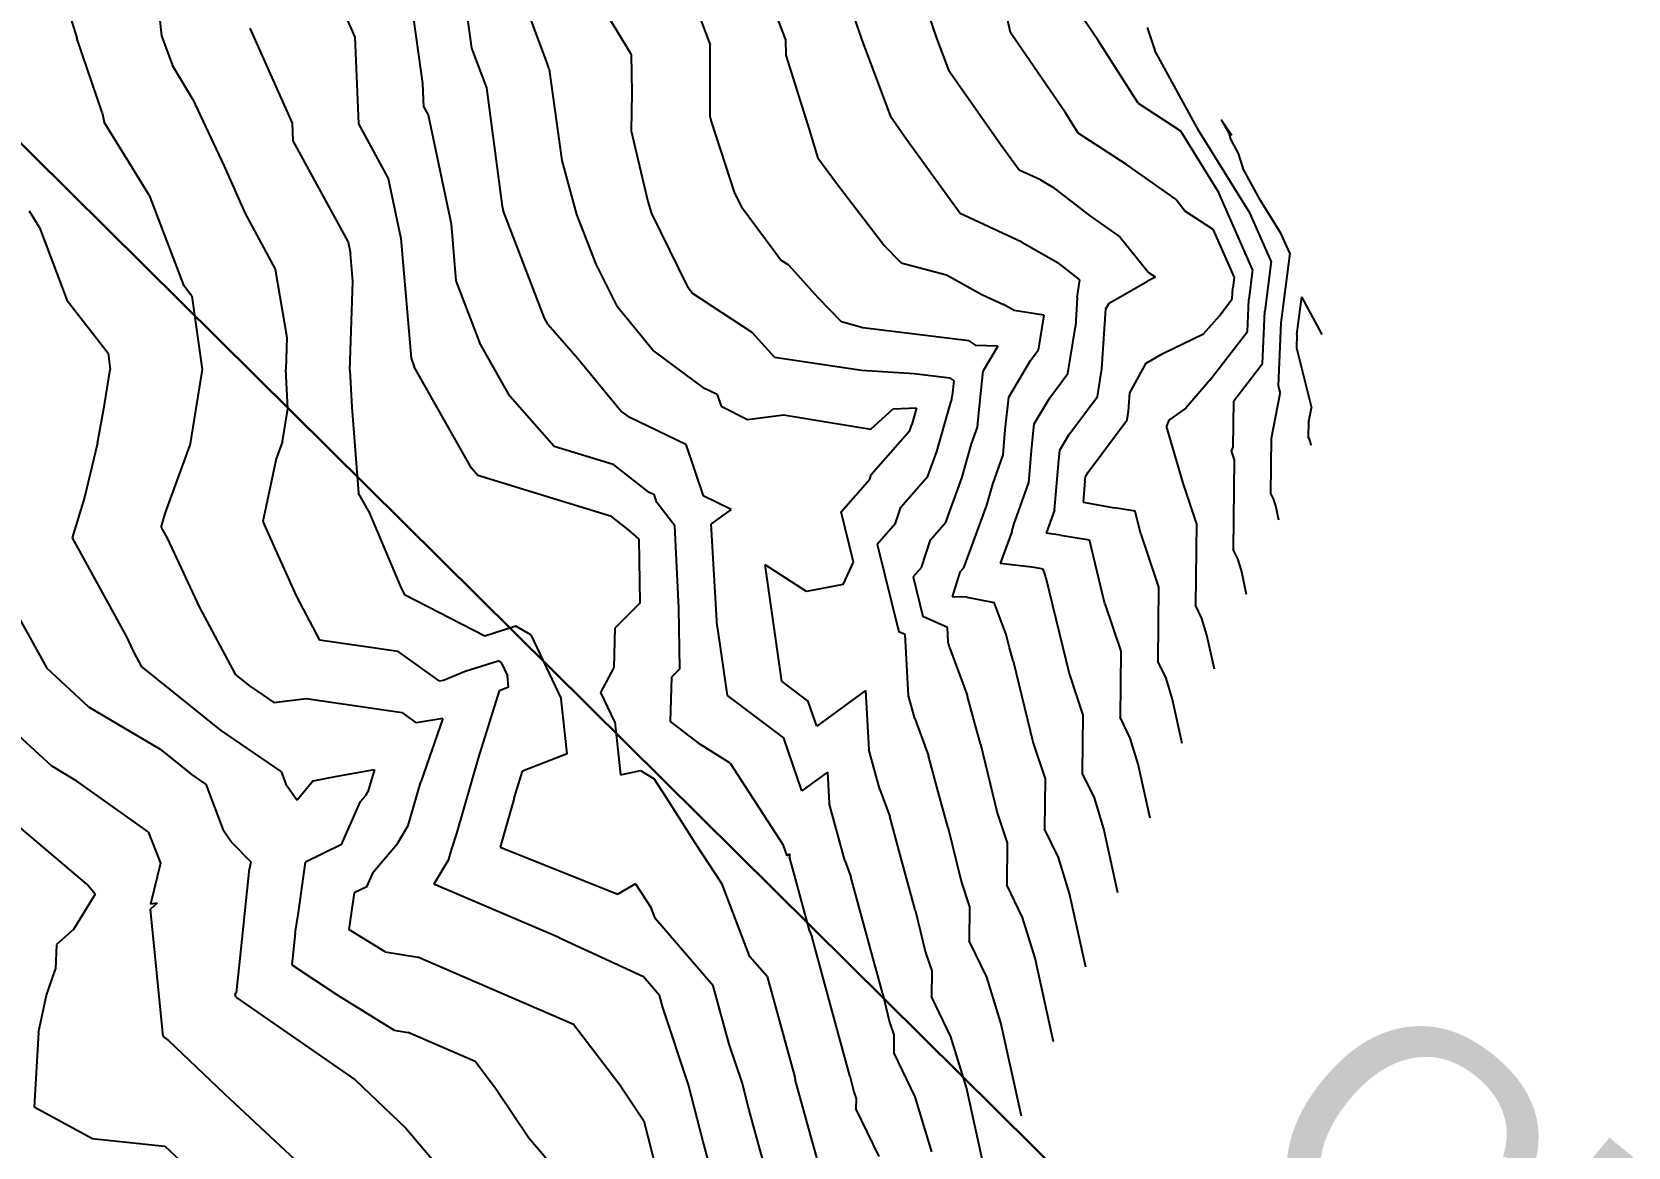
# Model space of a CAD drawing. Header units: metres. Extents: x -1120501 to 1198934, y -4928884 to 66998.
# Drawn here: x -997.4 to -816.8, y 1310.9 to 1437 of the extents above; entities that cross this region are included whole.
import ezdxf

# ---------------------------------------------------------------- set-up
doc = ezdxf.new("R2010")
doc.units = ezdxf.units.M
doc.layers.add('Cross Sections', color=10, linetype='Continuous')
doc.layers.add('SURF2CONTOURS', color=7, linetype='Continuous', lineweight=0)
doc.styles.add('DEFAULT', font='arial.ttf', dxfattribs={"height": 28.222222})

msp = doc.modelspace()

# ---------------------------------------------------------------- linework, layer by layer
at = {"color": 7, "lineweight": 0}
msp.add_circle((-684.64, 190.5), 66807.04, dxfattribs=at)
at = {"layer": 'Cross Sections', "linetype": 'Continuous', "lineweight": 30}
msp.add_line((-822.5, 1250.02), (-1142.29, 1566.62), dxfattribs=at)
at = {"layer": 'SURF2CONTOURS', "color": 2, "linetype": 'Continuous', "lineweight": -3}
for p, q in [((-984.09, 1448.83, 290.5), (-982.71, 1436.56, 290.5)), ((-916.98, 1448.96, 294.5), (-912.11, 1436.13, 294.5)), ((-898.42, 1446.25, 295.5), (-895.03, 1436.32, 295.5)), ((-948.45, 1440.95, 292.5), (-947.63, 1435.17, 292.5)), ((-962.1, 1439.26, 291.5), (-960.83, 1436.4, 291.5)), ((-929.59, 1434.48, 293.5), (-933.27, 1440.56, 293.5)), ((-876.74, 1436.04, 296.5), (-879.01, 1439.35, 296.5)), ((-982.71, 1436.56, 290.5), (-981.48, 1433.21, 290.5)), ((-960.83, 1436.4, 291.5), (-960.44, 1426.62, 291.5)), ((-912.11, 1436.13, 294.5), (-912.1, 1434.39, 294.5)), ((-895.03, 1436.32, 295.5), (-893.64, 1432.62, 295.5)), ((-872.24, 1428.96, 296.5), (-876.74, 1436.04, 296.5)), ((-947.63, 1435.17, 292.5), (-945.93, 1430.7, 292.5)), ((-929.59, 1434.48, 293.5), (-929.49, 1430.11, 293.5)), ((-912.1, 1434.39, 294.5), (-909.45, 1425.98, 294.5)), ((-979.19, 1429.44, 290.5), (-981.48, 1433.21, 290.5)), ((-887.8, 1424.28, 295.5), (-893.64, 1432.62, 295.5)), ((-945.93, 1430.7, 292.5), (-944.3, 1418.14, 292.5)), ((-979.19, 1429.44, 290.5), (-975.62, 1421.83, 290.5)), ((-929.49, 1430.11, 293.5), (-929.59, 1425.81, 293.5)), ((-872.24, 1428.96, 296.5), (-867.44, 1425.81, 296.5)), ((-960.44, 1426.62, 291.5), (-957.07, 1420.44, 291.5)), ((-861.61, 1425.31, 297.5), (-862.82, 1427.08, 297.5)), ((-862.82, 1427.08, 297.5), (-861.98, 1425.55, 297.5)), ((-929.59, 1425.81, 293.5), (-927.71, 1417.84, 293.5)), ((-909.45, 1425.98, 294.5), (-908.46, 1422.74, 294.5)), ((-867.44, 1425.81, 296.5), (-863.09, 1418.82, 296.5)), ((-861.98, 1425.55, 297.5), (-861.76, 1424.9, 297.5)), ((-861.76, 1424.9, 297.5), (-860.91, 1423.26, 297.5)), ((-885.7, 1421.4, 295.5), (-887.8, 1424.28, 295.5)), ((-860.91, 1423.26, 297.5), (-860.73, 1422.65, 297.5)), ((-975.62, 1421.83, 290.5), (-973.26, 1416.47, 290.5)), ((-906.34, 1419.89, 294.5), (-908.46, 1422.74, 294.5)), ((-883.29, 1420.27, 295.5), (-885.7, 1421.4, 295.5)), ((-860.73, 1422.65, 297.5), (-860.37, 1421.6, 297.5)), ((-858.37, 1417.94, 297.5), (-860.37, 1421.6, 297.5)), ((-957.07, 1420.44, 291.5), (-955.65, 1413.65, 291.5)), ((-901.03, 1412.95, 294.5), (-906.34, 1419.89, 294.5)), ((-883.29, 1420.27, 295.5), (-881.87, 1419.46, 295.5)), ((-881.87, 1419.46, 295.5), (-877.72, 1416.26, 295.5)), ((-944.3, 1418.14, 292.5), (-944.19, 1417.31, 292.5)), ((-927.71, 1417.84, 293.5), (-927.27, 1416.49, 293.5)), ((-859.27, 1410.16, 296.5), (-863.09, 1418.82, 296.5)), ((-856.04, 1414.19, 297.5), (-858.37, 1417.94, 297.5)), ((-996.51, 1414.91, 289.5), (-997.64, 1416.75, 289.5)), ((-973.26, 1416.47, 290.5), (-969.86, 1410.18, 290.5)), ((-944.19, 1417.31, 292.5), (-944.05, 1416.82, 292.5)), ((-942.16, 1411.93, 292.5), (-944.05, 1416.82, 292.5)), ((-927.27, 1416.49, 293.5), (-923.21, 1408.19, 293.5)), ((-877.72, 1416.26, 295.5), (-874.28, 1413.84, 295.5)), ((-996.51, 1414.91, 289.5), (-993.96, 1408.12, 289.5)), ((-855.08, 1412.01, 297.5), (-856.04, 1414.19, 297.5)), ((-955.65, 1413.65, 291.5), (-954.48, 1400.11, 291.5)), ((-899.04, 1410.91, 294.5), (-901.03, 1412.95, 294.5)), ((-874.28, 1413.84, 295.5), (-871.01, 1409.77, 295.5)), ((-939.38, 1404.64, 292.5), (-942.16, 1411.93, 292.5)), ((-899.04, 1410.91, 294.5), (-893.92, 1409.53, 294.5)), ((-855.08, 1412.01, 297.5), (-856.07, 1404.12, 297.5)), ((-969.86, 1410.18, 290.5), (-968.54, 1402.46, 290.5)), ((-893.92, 1409.53, 294.5), (-889.91, 1407.34, 294.5)), ((-875.51, 1406.36, 295.5), (-871.16, 1408.85, 295.5)), ((-870.27, 1409.28, 295.5), (-871.16, 1408.85, 295.5)), ((-870.27, 1409.28, 295.5), (-871.01, 1409.77, 295.5)), ((-859.27, 1410.16, 296.5), (-859.7, 1406.75, 296.5)), ((-993.96, 1408.12, 289.5), (-993.38, 1406.59, 289.5)), ((-922.69, 1407.49, 293.5), (-923.21, 1408.19, 293.5)), ((-915.88, 1403.03, 293.5), (-922.69, 1407.49, 293.5)), ((-889.91, 1407.34, 294.5), (-887.46, 1406.19, 294.5)), ((-859.86, 1403.15, 296.5), (-859.7, 1406.75, 296.5)), ((-988.76, 1400.67, 289.5), (-993.38, 1406.59, 289.5)), ((-886.25, 1405.51, 294.5), (-887.46, 1406.19, 294.5)), ((-882.91, 1404.97, 294.5), (-886.25, 1405.51, 294.5)), ((-882.91, 1404.97, 294.5), (-883.54, 1401.02, 294.5)), ((-876.32, 1398.92, 295.5), (-875.87, 1405.71, 295.5)), ((-875.87, 1405.71, 295.5), (-875.51, 1406.36, 295.5)), ((-939, 1403.97, 292.5), (-939.38, 1404.64, 292.5)), ((-939, 1403.97, 292.5), (-935.79, 1400.33, 292.5)), ((-913.36, 1400.24, 293.5), (-915.88, 1403.03, 293.5)), ((-864.11, 1397.64, 296.5), (-859.86, 1403.15, 296.5)), ((-856.07, 1404.12, 297.5), (-856.38, 1397.01, 297.5)), ((-968.54, 1402.46, 290.5), (-968.66, 1398.85, 290.5)), ((-988.76, 1400.67, 289.5), (-988.51, 1398.83, 289.5)), ((-954.48, 1400.11, 291.5), (-954.11, 1399.15, 291.5)), ((-935.79, 1400.33, 292.5), (-930.7, 1394.15, 292.5)), ((-913.36, 1400.24, 293.5), (-903.53, 1398.76, 293.5)), ((-886.87, 1395.7, 294.5), (-884.4, 1399.87, 294.5)), ((-884.4, 1399.87, 294.5), (-883.54, 1401.02, 294.5)), ((-989.16, 1394.86, 289.5), (-988.51, 1398.83, 289.5)), ((-968.43, 1394.41, 290.5), (-968.66, 1398.85, 290.5)), ((-947.64, 1387.69, 291.5), (-954.11, 1399.15, 291.5)), ((-903.53, 1398.76, 293.5), (-897.57, 1398.39, 293.5)), ((-897.57, 1398.39, 293.5), (-893.53, 1397.89, 293.5)), ((-893.08, 1397.59, 293.5), (-893.53, 1397.89, 293.5)), ((-876.82, 1395.79, 295.5), (-876.32, 1398.92, 295.5)), ((-864.11, 1397.64, 296.5), (-866.84, 1394.49, 296.5)), ((-893.29, 1395.47, 293.5), (-893.26, 1395.87, 293.5)), ((-893.08, 1397.59, 293.5), (-893.26, 1395.87, 293.5)), ((-857.14, 1391.1, 297.5), (-856.16, 1396.12, 297.5)), ((-856.38, 1397.01, 297.5), (-856.16, 1396.12, 297.5)), ((-989.97, 1390.5, 289.5), (-989.16, 1394.86, 289.5)), ((-969.02, 1390.72, 290.5), (-968.43, 1394.41, 290.5)), ((-929.72, 1393.42, 292.5), (-930.7, 1394.15, 292.5)), ((-895, 1389.59, 293.5), (-893.46, 1395, 293.5)), ((-893.46, 1395, 293.5), (-893.29, 1395.47, 293.5)), ((-887.25, 1392.02, 294.5), (-886.87, 1395.7, 294.5)), ((-880.05, 1391.45, 295.5), (-876.82, 1395.79, 295.5)), ((-866.84, 1394.49, 296.5), (-868.75, 1393.12, 296.5)), ((-923.4, 1390.36, 292.5), (-929.72, 1393.42, 292.5)), ((-868.75, 1393.12, 296.5), (-869.02, 1392.43, 296.5)), ((-867.15, 1385.99, 296.5), (-869.02, 1392.43, 296.5)), ((-989.97, 1390.5, 289.5), (-991.43, 1384.36, 289.5)), ((-969.02, 1390.72, 290.5), (-969.73, 1388.74, 290.5)), ((-887.5, 1389.21, 294.5), (-887.25, 1392.02, 294.5)), ((-881.08, 1389.71, 295.5), (-880.05, 1391.45, 295.5)), ((-857.2, 1384.83, 297.5), (-857.14, 1391.1, 297.5)), ((-969.73, 1388.74, 290.5), (-971.24, 1381.66, 290.5)), ((-923.4, 1390.36, 292.5), (-921.43, 1384.58, 292.5)), ((-896.03, 1386.78, 293.5), (-895, 1389.59, 293.5)), ((-888.67, 1385.89, 294.5), (-887.5, 1389.21, 294.5)), ((-881.24, 1388.18, 295.5), (-881.08, 1389.71, 295.5)), ((-946.91, 1386.87, 291.5), (-947.64, 1387.69, 291.5)), ((-931.81, 1382.24, 291.5), (-946.91, 1386.87, 291.5)), ((-899.07, 1383.29, 293.5), (-896.03, 1386.78, 293.5)), ((-881.7, 1382.95, 295.5), (-881.24, 1388.18, 295.5)), ((-889.34, 1383.52, 294.5), (-888.67, 1385.89, 294.5)), ((-865.64, 1381.46, 296.5), (-867.15, 1385.99, 296.5)), ((-991.43, 1384.36, 289.5), (-992.82, 1379.81, 289.5)), ((-918.25, 1383.01, 292.5), (-921.43, 1384.58, 292.5)), ((-899.66, 1381.46, 293.5), (-899.07, 1383.29, 293.5)), ((-891.94, 1376.42, 294.5), (-889.34, 1383.52, 294.5)), ((-856.9, 1384.21, 297.5), (-857.2, 1384.83, 297.5)), ((-856.66, 1383.43, 297.5), (-856.9, 1384.21, 297.5)), ((-856.31, 1381.83, 297.5), (-856.66, 1383.43, 297.5)), ((-971.24, 1381.66, 290.5), (-969.38, 1377.45, 290.5)), ((-929.87, 1380.73, 291.5), (-931.81, 1382.24, 291.5)), ((-918.25, 1383.01, 292.5), (-920.51, 1381.38, 292.5)), ((-919.84, 1369.79, 292.5), (-920.51, 1381.38, 292.5)), ((-901.75, 1379.08, 293.5), (-899.66, 1381.46, 293.5)), ((-881.7, 1382.95, 295.5), (-882.62, 1380.33, 295.5)), ((-865.64, 1381.46, 296.5), (-865.74, 1372.19, 296.5)), ((-992.82, 1379.81, 289.5), (-986.66, 1368.62, 289.5)), ((-928.71, 1379.69, 291.5), (-929.87, 1380.73, 291.5)), ((-928.71, 1379.69, 291.5), (-928.61, 1372.41, 291.5)), ((-881.02, 1380.13, 295.5), (-882.62, 1380.33, 295.5)), ((-881.02, 1380.13, 295.5), (-877.73, 1379.59, 295.5)), ((-875.98, 1372.36, 295.5), (-877.73, 1379.59, 295.5)), ((-901.75, 1379.08, 293.5), (-899.31, 1369.19, 293.5)), ((-969.38, 1377.45, 290.5), (-967.45, 1373.2, 290.5)), ((-892.39, 1375.92, 294.5), (-891.94, 1376.42, 294.5)), ((-892.39, 1375.92, 294.5), (-893.28, 1373.16, 294.5)), ((-967.45, 1373.2, 290.5), (-964.85, 1368.26, 290.5)), ((-928.61, 1372.41, 291.5), (-931.39, 1369.65, 291.5)), ((-891.6, 1373.1, 294.5), (-893.28, 1373.16, 294.5)), ((-891.6, 1373.1, 294.5), (-888.51, 1372.52, 294.5)), ((-887.16, 1368.88, 294.5), (-888.51, 1372.52, 294.5)), ((-875.98, 1372.36, 295.5), (-874.2, 1367.01, 295.5)), ((-865.01, 1370.69, 296.5), (-865.74, 1372.19, 296.5)), ((-864.44, 1368.82, 296.5), (-865.01, 1370.69, 296.5)), ((-931.51, 1365.14, 291.5), (-931.39, 1369.65, 291.5)), ((-919.84, 1369.79, 292.5), (-918.73, 1361.99, 292.5)), ((-898.6, 1368.87, 293.5), (-899.31, 1369.19, 293.5)), ((-898.2, 1361.96, 293.5), (-898.6, 1368.87, 293.5)), ((-886.76, 1367.38, 294.5), (-887.16, 1368.88, 294.5)), ((-863.59, 1364.98, 296.5), (-864.44, 1368.82, 296.5)), ((-986.66, 1368.62, 289.5), (-985.88, 1366.93, 289.5)), ((-985.88, 1366.93, 289.5), (-985, 1365.3, 289.5)), ((-955.92, 1366.95, 290.5), (-964.85, 1368.26, 290.5)), ((-951.31, 1363.65, 290.5), (-955.92, 1366.95, 290.5)), ((-886.35, 1365.91, 294.5), (-886.76, 1367.38, 294.5)), ((-874.2, 1367.01, 295.5), (-874.27, 1359.55, 295.5)), ((-975.97, 1358.03, 289.5), (-985, 1365.3, 289.5)), ((-948.36, 1364.73, 290.5), (-944.64, 1365.92, 290.5)), ((-944.29, 1365.71, 290.5), (-944.64, 1365.92, 290.5)), ((-944.29, 1365.71, 290.5), (-943.58, 1364.21, 290.5)), ((-933.01, 1362.34, 291.5), (-931.51, 1365.14, 291.5)), ((-886.35, 1365.91, 294.5), (-884.1, 1356.59, 294.5)), ((-951.31, 1363.65, 290.5), (-950.81, 1363.73, 290.5)), ((-950.81, 1363.73, 290.5), (-948.36, 1364.73, 290.5)), ((-943.44, 1362.92, 290.5), (-943.58, 1364.21, 290.5)), ((-946.84, 1354.9, 290.5), (-944.49, 1362.52, 290.5)), ((-943.44, 1362.92, 290.5), (-944.49, 1362.52, 290.5)), ((-931.44, 1359.01, 291.5), (-933.01, 1362.34, 291.5)), ((-918.73, 1361.99, 292.5), (-912.32, 1357.15, 292.5)), ((-897.5, 1359.39, 293.5), (-898.2, 1361.96, 293.5)), ((-969.19, 1353.4, 289.5), (-975.97, 1358.03, 289.5)), ((-931.44, 1359.01, 291.5), (-930.77, 1353.02, 291.5)), ((-897.5, 1359.39, 293.5), (-895.94, 1355.17, 293.5)), ((-873.13, 1357.18, 295.5), (-874.27, 1359.55, 295.5)), ((-998.98, 1357.55, 288.5), (-995.16, 1354.02, 288.5)), ((-910.29, 1351.2, 292.5), (-912.32, 1357.15, 292.5)), ((-884.1, 1356.59, 294.5), (-882.75, 1352.55, 294.5)), ((-872.22, 1354.21, 295.5), (-873.13, 1357.18, 295.5)), ((-949.29, 1346.37, 290.5), (-946.84, 1354.9, 290.5)), ((-894.84, 1351.11, 293.5), (-895.94, 1355.17, 293.5)), ((-992.29, 1352.32, 288.5), (-995.16, 1354.02, 288.5)), ((-969.19, 1353.4, 289.5), (-968.66, 1351.98, 289.5)), ((-965.57, 1352.35, 289.5), (-962.82, 1352.86, 289.5)), ((-962.82, 1352.86, 289.5), (-958.62, 1353.63, 289.5)), ((-958.62, 1353.63, 289.5), (-959.36, 1351.11, 289.5)), ((-930.77, 1353.02, 291.5), (-928.52, 1353.51, 291.5)), ((-928.52, 1353.51, 291.5), (-926.99, 1352.55, 291.5)), ((-925.6, 1350.42, 291.5), (-926.99, 1352.55, 291.5)), ((-907.37, 1353.32, 292.5), (-910.29, 1351.2, 292.5)), ((-907.37, 1353.32, 292.5), (-907.17, 1349.81, 292.5)), ((-882.75, 1352.55, 294.5), (-882.81, 1346.91, 294.5)), ((-870.87, 1348.12, 295.5), (-872.22, 1354.21, 295.5)), ((-984.22, 1346.58, 288.5), (-992.29, 1352.32, 288.5)), ((-968.66, 1351.98, 289.5), (-967.38, 1350.17, 289.5)), ((-965.57, 1352.35, 289.5), (-967.38, 1350.17, 289.5)), ((-960.18, 1350.02, 289.5), (-959.61, 1350.68, 289.5)), ((-959.61, 1350.68, 289.5), (-959.36, 1351.11, 289.5)), ((-893.74, 1347.14, 293.5), (-894.84, 1351.11, 293.5)), ((-962.33, 1345.13, 289.5), (-960.18, 1350.02, 289.5)), ((-922.29, 1345.27, 291.5), (-925.6, 1350.42, 291.5)), ((-905.41, 1343.33, 292.5), (-907.17, 1349.81, 292.5)), ((-893.74, 1347.14, 293.5), (-892.22, 1340.83, 293.5)), ((-984.22, 1346.58, 288.5), (-982.84, 1343.02, 288.5)), ((-949.88, 1344.66, 290.5), (-949.29, 1346.37, 290.5)), ((-919.28, 1340.66, 291.5), (-922.29, 1345.27, 291.5)), ((-881.24, 1343.66, 294.5), (-882.81, 1346.91, 294.5)), ((-962.33, 1345.13, 289.5), (-966.41, 1343.15, 289.5)), ((-950.22, 1343.5, 290.5), (-951.92, 1340.67, 290.5)), ((-950.22, 1343.5, 290.5), (-949.88, 1344.66, 290.5)), ((-880, 1339.6, 294.5), (-881.24, 1343.66, 294.5)), ((-982.84, 1343.02, 288.5), (-983.97, 1338.38, 288.5)), ((-967.21, 1337.44, 289.5), (-966.41, 1343.15, 289.5)), ((-905.41, 1343.33, 292.5), (-904.72, 1341.47, 292.5)), ((-937.78, 1334.63, 290.5), (-951.92, 1340.67, 290.5)), ((-916.16, 1332.46, 291.5), (-919.28, 1340.66, 291.5)), ((-902.93, 1334.85, 292.5), (-904.72, 1341.47, 292.5)), ((-892.22, 1340.83, 293.5), (-891.3, 1338.09, 293.5)), ((-983.19, 1338.51, 288.5), (-983.97, 1338.38, 288.5)), ((-983.19, 1338.51, 288.5), (-983.94, 1337.82, 288.5)), ((-891.3, 1338.09, 293.5), (-891.34, 1334.27, 293.5)), ((-878.15, 1331.27, 294.5), (-880, 1339.6, 294.5)), ((-982.54, 1323.43, 288.5), (-983.94, 1337.82, 288.5)), ((-967.6, 1335.1, 289.5), (-967.21, 1337.44, 289.5)), ((-967.6, 1335.1, 289.5), (-967.97, 1331.54, 289.5)), ((-937.78, 1334.63, 290.5), (-928.2, 1330.23, 290.5)), ((-901.14, 1328.37, 292.5), (-902.93, 1334.85, 292.5)), ((-889.35, 1330.14, 293.5), (-891.34, 1334.27, 293.5)), ((-967.97, 1331.54, 289.5), (-962.84, 1328.14, 289.5)), ((-914.21, 1330.21, 291.5), (-916.16, 1332.46, 291.5)), ((-928.2, 1330.23, 290.5), (-926.37, 1328.11, 290.5)), ((-914.21, 1330.21, 291.5), (-911.08, 1318.82, 291.5)), ((-887.77, 1324.99, 293.5), (-889.35, 1330.14, 293.5)), ((-962.84, 1328.14, 289.5), (-956.4, 1324.14, 289.5)), ((-925.99, 1326.7, 290.5), (-926.37, 1328.11, 290.5)), ((-901.14, 1328.37, 292.5), (-900.34, 1325.07, 292.5)), ((-923.09, 1317.97, 290.5), (-925.99, 1326.7, 290.5)), ((-956.4, 1324.14, 289.5), (-954.8, 1323.88, 289.5)), ((-947.23, 1320.6, 289.5), (-954.8, 1323.88, 289.5)), ((-900.34, 1325.07, 292.5), (-899.86, 1323.63, 292.5)), ((-899.86, 1323.63, 292.5), (-899.88, 1321.63, 292.5)), ((-885.43, 1314.41, 293.5), (-887.77, 1324.99, 293.5)), ((-982.54, 1323.43, 288.5), (-981.92, 1323, 288.5)), ((-975.53, 1316.91, 288.5), (-981.92, 1323, 288.5)), ((-944.91, 1317.57, 289.5), (-947.23, 1320.6, 289.5)), ((-897.46, 1316.63, 292.5), (-899.88, 1321.63, 292.5)), ((-911.08, 1318.82, 291.5), (-911.01, 1318.58, 291.5)), ((-908.53, 1309.61, 291.5), (-911.01, 1318.58, 291.5)), ((-954.33, 1297.14, 288.5), (-975.53, 1316.91, 288.5)), ((-941.15, 1311.93, 289.5), (-944.91, 1317.57, 289.5)), ((-921.48, 1311.69, 290.5), (-923.09, 1317.97, 290.5)), ((-895.55, 1310.38, 292.5), (-897.46, 1316.63, 292.5)), ((-934.94, 1304.65, 289.5), (-941.15, 1311.93, 289.5)), ((-920.29, 1307.38, 290.5), (-921.48, 1311.69, 290.5))]:
    msp.add_line(p, q, dxfattribs=at)
at = {"layer": 'SURF2CONTOURS', "color": 4, "linetype": 'Continuous', "lineweight": -3}
for p, q in [((-995.08, 1445.29, 290), (-992.29, 1436.33, 290)), ((-939.13, 1433.59, 293), (-942.17, 1441.81, 293)), ((-953.14, 1431.18, 292), (-954.44, 1440.32, 292)), ((-922.24, 1439.73, 294), (-920.65, 1435.55, 294)), ((-905.01, 1440.53, 295), (-903.57, 1436.29, 295)), ((-972.72, 1437.43, 291), (-967.92, 1426.68, 291)), ((-887.15, 1438.98, 296), (-886.72, 1436.99, 296)), ((-871.21, 1437.51, 297), (-870.32, 1434.91, 297)), ((-992.29, 1436.33, 290), (-992.29, 1436.31, 290)), ((-992.25, 1436.2, 290), (-992.29, 1436.31, 290)), ((-989.42, 1427.89, 290), (-992.25, 1436.2, 290)), ((-920.63, 1428.35, 294), (-920.65, 1435.55, 294)), ((-903.57, 1436.29, 295), (-900.25, 1427.46, 295)), ((-880.44, 1427.85, 296), (-886.72, 1436.99, 296)), ((-865.36, 1425.82, 297), (-870.32, 1434.91, 297)), ((-938.88, 1432.93, 293), (-939.13, 1433.59, 293)), ((-938.88, 1432.93, 293), (-938.85, 1432.76, 293)), ((-938.85, 1432.76, 293), (-937.44, 1422.48, 293)), ((-953.03, 1428.52, 292), (-953.14, 1431.18, 292)), ((-953.03, 1428.52, 292), (-952.55, 1427.63, 292)), ((-920.65, 1427.37, 294), (-920.63, 1428.35, 294)), ((-989.42, 1427.89, 290), (-989.18, 1426.8, 290)), ((-984.1, 1418.56, 290), (-989.18, 1426.8, 290)), ((-967.92, 1426.68, 291), (-967.84, 1424.71, 291)), ((-952.55, 1427.63, 292), (-949.96, 1415.33, 292)), ((-920.65, 1427.37, 294), (-920.54, 1426.9, 294)), ((-920.54, 1426.9, 294), (-917.93, 1418.9, 294)), ((-898.43, 1424.86, 295), (-900.25, 1427.46, 295)), ((-879, 1425.58, 296), (-880.44, 1427.85, 296)), ((-967.84, 1424.71, 291), (-961.6, 1413.25, 291)), ((-892.35, 1416.5, 295), (-898.43, 1424.86, 295)), ((-873.55, 1422.01, 296), (-879, 1425.58, 296)), ((-859.56, 1416.5, 297), (-865.36, 1425.82, 297)), ((-937.44, 1422.48, 293), (-935.77, 1416.37, 293)), ((-867.94, 1418.06, 296), (-873.55, 1422.01, 296)), ((-984.1, 1418.56, 290), (-983.81, 1417.78, 290)), ((-983.81, 1417.78, 290), (-980.23, 1408.37, 290)), ((-917.93, 1418.9, 294), (-917.1, 1417.19, 294)), ((-867.94, 1418.06, 296), (-866.89, 1416.76, 296)), ((-935.77, 1416.37, 293), (-933.59, 1410.75, 293)), ((-912.66, 1411.22, 294), (-917.1, 1417.19, 294)), ((-885.37, 1413.23, 295), (-892.35, 1416.5, 295)), ((-866.89, 1416.76, 296), (-863.79, 1414.73, 296)), ((-857.17, 1411.09, 297), (-859.56, 1416.5, 297)), ((-949.96, 1415.33, 292), (-949.41, 1408.87, 292)), ((-863.79, 1414.73, 296), (-861.37, 1409.24, 296)), ((-961.6, 1413.25, 291), (-961.33, 1411.97, 291)), ((-885.37, 1413.23, 295), (-881.28, 1410.91, 295)), ((-961.06, 1408.8, 291), (-961.33, 1411.97, 291)), ((-933.59, 1410.75, 293), (-931.21, 1405.99, 293)), ((-911.76, 1410.63, 294), (-912.66, 1411.22, 294)), ((-911.76, 1410.63, 294), (-908.48, 1407, 294)), ((-878.81, 1409, 295), (-881.28, 1410.91, 295)), ((-857.17, 1411.09, 297), (-857.89, 1405.44, 297)), ((-961.39, 1398.77, 291), (-961.06, 1408.8, 291)), ((-949.41, 1408.87, 292), (-946.75, 1401.89, 292)), ((-879.12, 1406.99, 295), (-878.81, 1409, 295)), ((-861.37, 1409.24, 296), (-861.51, 1408.06, 296)), ((-979.27, 1407.13, 290), (-980.23, 1408.37, 290)), ((-979.27, 1407.13, 290), (-978.11, 1398.86, 290)), ((-908.48, 1407, 294), (-905.77, 1404.22, 294)), ((-879.12, 1406.99, 295), (-879.33, 1403.7, 295)), ((-863.04, 1404.91, 296), (-861.57, 1406.82, 296)), ((-861.57, 1406.82, 296), (-861.51, 1408.06, 296)), ((-854.26, 1402.81, 298), (-853.72, 1407.05, 298)), ((-851.4, 1402.81, 298), (-853.72, 1407.05, 298)), ((-927.13, 1401.03, 293), (-931.21, 1405.99, 293)), ((-864.83, 1402.86, 296), (-863.04, 1404.91, 296)), ((-858.15, 1399.48, 297), (-857.89, 1405.44, 297)), ((-903.37, 1403.57, 294), (-905.77, 1404.22, 294)), ((-891.37, 1402.07, 294), (-903.37, 1403.57, 294)), ((-880.18, 1398.4, 295), (-879.33, 1403.7, 295)), ((-943.32, 1395.83, 292), (-946.75, 1401.89, 292)), ((-891.37, 1402.07, 294), (-890.6, 1401.56, 294)), ((-888.1, 1401.49, 294), (-890.6, 1401.56, 294)), ((-888.1, 1401.49, 294), (-889.76, 1398.69, 294)), ((-869.45, 1400.64, 296), (-864.83, 1402.86, 296)), ((-854.26, 1402.81, 298), (-854.32, 1401.31, 298)), ((-854.32, 1401.31, 298), (-852.63, 1394.51, 298)), ((-921.28, 1396.71, 293), (-927.13, 1401.03, 293)), ((-873.16, 1396.21, 296), (-871.32, 1399.57, 296)), ((-871.32, 1399.57, 296), (-869.45, 1400.64, 296)), ((-858.15, 1399.48, 297), (-861.4, 1395.26, 297)), ((-978.11, 1398.86, 290), (-978.88, 1394.22, 290)), ((-961.39, 1398.77, 291), (-961.17, 1394.57, 291)), ((-890.25, 1393.95, 294), (-889.76, 1398.69, 294)), ((-882.22, 1395.66, 295), (-880.18, 1398.4, 295)), ((-938.3, 1390.14, 292), (-943.32, 1395.83, 292)), ((-919.84, 1396.01, 293), (-921.28, 1396.71, 293)), ((-919.84, 1396.01, 293), (-919.39, 1394.69, 293)), ((-873.3, 1394.13, 296), (-873.16, 1396.21, 296)), ((-978.88, 1394.22, 290), (-979.52, 1390.23, 290)), ((-961.17, 1394.57, 291), (-960.44, 1384.86, 291)), ((-919.39, 1394.69, 293), (-916.4, 1393.21, 293)), ((-902.46, 1392.09, 293), (-899.95, 1394.4, 293)), ((-899.95, 1394.4, 293), (-897.29, 1394.52, 293)), ((-897.29, 1394.52, 293), (-897.83, 1392.63, 293)), ((-883.97, 1392.7, 295), (-882.22, 1395.66, 295)), ((-873.45, 1393.17, 296), (-873.3, 1394.13, 296)), ((-861.47, 1390.07, 297), (-861.4, 1395.26, 297)), ((-852.92, 1393.02, 298), (-852.63, 1394.51, 298)), ((-916.4, 1393.21, 293), (-912.35, 1393.73, 293)), ((-912.35, 1393.73, 293), (-902.46, 1392.09, 293)), ((-898.07, 1391.96, 293), (-897.83, 1392.63, 293)), ((-891.06, 1390.44, 294), (-890.39, 1392.34, 294)), ((-890.39, 1392.34, 294), (-890.25, 1393.95, 294)), ((-884.24, 1390.1, 295), (-883.97, 1392.7, 295)), ((-877.88, 1387.24, 296), (-873.45, 1393.17, 296)), ((-852.94, 1391.15, 298), (-852.92, 1393.02, 298)), ((-902.41, 1386.97, 293), (-898.07, 1391.96, 293)), ((-892.17, 1386.56, 294), (-891.06, 1390.44, 294)), ((-852.85, 1390.97, 298), (-852.94, 1391.15, 298)), ((-852.78, 1390.74, 298), (-852.85, 1390.97, 298)), ((-852.67, 1390.26, 298), (-852.78, 1390.74, 298)), ((-982.28, 1382.56, 290), (-979.52, 1390.23, 290)), ((-931.6, 1388.09, 292), (-938.3, 1390.14, 292)), ((-884.6, 1386.08, 295), (-884.24, 1390.1, 295)), ((-861.65, 1389.62, 297), (-861.47, 1390.07, 297)), ((-861.49, 1389.07, 297), (-861.65, 1389.62, 297)), ((-861.36, 1388.69, 297), (-861.49, 1389.07, 297)), ((-861.36, 1388.69, 297), (-861.47, 1378.51, 297)), ((-931.6, 1388.09, 292), (-927.76, 1385.1, 292)), ((-902.58, 1386.45, 293), (-902.41, 1386.97, 293)), ((-878.19, 1386.72, 296), (-877.88, 1387.24, 296)), ((-927.76, 1385.1, 292), (-926.96, 1384.71, 292)), ((-905.82, 1382.76, 293), (-902.58, 1386.45, 293)), ((-893.99, 1381.6, 294), (-892.17, 1386.56, 294)), ((-886.27, 1381.33, 295), (-884.6, 1386.08, 295)), ((-878.24, 1386.25, 296), (-878.45, 1383.85, 296)), ((-878.24, 1386.25, 296), (-878.19, 1386.72, 296)), ((-959.29, 1382.85, 291), (-960.44, 1384.86, 291)), ((-926.66, 1383.82, 292), (-926.96, 1384.71, 292)), ((-924.62, 1381.18, 292), (-926.66, 1383.82, 292)), ((-878.45, 1383.85, 296), (-874.9, 1383.21, 296)), ((-872.55, 1382.82, 296), (-874.9, 1383.21, 296)), ((-982.75, 1380.99, 290), (-982.28, 1382.56, 290)), ((-959.29, 1382.85, 291), (-955.7, 1374.4, 291)), ((-904.41, 1377.07, 293), (-905.82, 1382.76, 293)), ((-895.73, 1379.6, 294), (-893.99, 1381.6, 294)), ((-871.92, 1380.24, 296), (-872.55, 1382.82, 296)), ((-982.75, 1380.99, 290), (-982.07, 1379.76, 290)), ((-982.07, 1379.76, 290), (-978.43, 1371.95, 290)), ((-924.18, 1371.88, 292), (-924.62, 1381.18, 292)), ((-896.74, 1376.46, 294), (-895.73, 1379.6, 294)), ((-886.51, 1380.49, 295), (-887.82, 1376.92, 295)), ((-886.51, 1380.49, 295), (-886.27, 1381.33, 295)), ((-871.92, 1380.24, 296), (-869.92, 1374.24, 296)), ((-860.96, 1377.45, 297), (-861.47, 1378.51, 297)), ((-912.54, 1363.57, 293), (-914.42, 1376.77, 293)), ((-909.74, 1373.76, 293), (-914.42, 1376.77, 293)), ((-905.58, 1374.53, 293), (-904.41, 1377.07, 293)), ((-897.68, 1375.39, 294), (-896.74, 1376.46, 294)), ((-883.94, 1376.45, 295), (-887.82, 1376.92, 295)), ((-882.97, 1376.27, 295), (-883.94, 1376.45, 295)), ((-882.77, 1375.73, 295), (-882.97, 1376.27, 295)), ((-860.55, 1376.13, 297), (-860.96, 1377.45, 297)), ((-859.95, 1373.4, 297), (-860.55, 1376.13, 297)), ((-955.7, 1374.4, 291), (-955.22, 1373.37, 291)), ((-905.58, 1374.53, 293), (-909.74, 1373.76, 293)), ((-897.68, 1375.39, 294), (-896.58, 1370.93, 294)), ((-882.71, 1375.51, 295), (-882.77, 1375.73, 295)), ((-882.65, 1375.29, 295), (-882.71, 1375.51, 295)), ((-882.65, 1375.29, 295), (-880.04, 1364.48, 295)), ((-869.92, 1374.24, 296), (-870.01, 1365.87, 296)), ((-946.14, 1368.69, 291), (-955.22, 1373.37, 291)), ((-999.55, 1372.09, 289), (-995.7, 1365.09, 289)), ((-978.43, 1371.95, 290), (-974.39, 1364.41, 290)), ((-924.08, 1365, 292), (-924.18, 1371.88, 292)), ((-893.81, 1369.68, 294), (-896.58, 1370.93, 294)), ((-942.61, 1369.82, 291), (-946.14, 1368.69, 291)), ((-940.92, 1368.85, 291), (-942.61, 1369.82, 291)), ((-940.92, 1368.85, 291), (-937.51, 1361.61, 291)), ((-893.72, 1368.03, 294), (-893.81, 1369.68, 294)), ((-893.55, 1367.42, 294), (-893.72, 1368.03, 294)), ((-893.55, 1367.42, 294), (-891.55, 1362.03, 294)), ((-869.07, 1363.93, 296), (-870.01, 1365.87, 296)), ((-990.97, 1360.7, 289), (-995.7, 1365.09, 289)), ((-972.53, 1362.92, 290), (-974.39, 1364.41, 290)), ((-925.02, 1364.06, 292), (-925.15, 1359.06, 292)), ((-924.08, 1365, 292), (-925.02, 1364.06, 292)), ((-912.54, 1363.57, 293), (-909.54, 1361.3, 293)), ((-880.04, 1364.48, 295), (-878.47, 1359.78, 295)), ((-868.33, 1361.52, 296), (-869.07, 1363.93, 296)), ((-972.53, 1362.92, 290), (-970.01, 1361.2, 290)), ((-970.01, 1361.2, 290), (-966.34, 1361.64, 290)), ((-966.34, 1361.64, 290), (-955.47, 1360.05, 290)), ((-936.81, 1355.38, 291), (-937.51, 1361.61, 291)), ((-903.07, 1362.54, 293), (-908.59, 1358.52, 293)), ((-903.07, 1362.54, 293), (-902.69, 1355.89, 293)), ((-890.8, 1359.25, 294), (-891.55, 1362.03, 294)), ((-867.23, 1356.55, 296), (-868.33, 1361.52, 296)), ((-990.97, 1360.7, 289), (-982.88, 1355.93, 289)), ((-953.86, 1358.89, 290), (-955.47, 1360.05, 290)), ((-908.59, 1358.52, 293), (-909.54, 1361.3, 293)), ((-878.47, 1359.78, 295), (-878.54, 1353.23, 295)), ((-950.88, 1359.4, 290), (-953.86, 1358.89, 290)), ((-950.88, 1359.4, 290), (-953.36, 1352.23, 290)), ((-925.15, 1359.06, 292), (-921.93, 1356.56, 292)), ((-890.05, 1356.53, 294), (-890.8, 1359.25, 294)), ((-918.38, 1354.33, 292), (-921.93, 1356.56, 292)), ((-890.05, 1356.53, 294), (-888.16, 1348.71, 294)), ((-982.88, 1355.93, 289), (-979.4, 1353.13, 289)), ((-936.81, 1355.38, 291), (-941.87, 1353.44, 291)), ((-918.38, 1354.33, 292), (-912.41, 1345.14, 292)), ((-901.45, 1351.36, 293), (-902.69, 1355.89, 293)), ((-977.71, 1351.97, 289), (-979.4, 1353.13, 289)), ((-942.82, 1350.37, 291), (-941.87, 1353.44, 291)), ((-877.18, 1350.42, 295), (-878.54, 1353.23, 295)), ((-977.71, 1351.97, 289), (-975.75, 1346.75, 289)), ((-954.79, 1347.3, 290), (-953.36, 1352.23, 290)), ((-901.45, 1351.36, 293), (-900.33, 1348.32, 293)), ((-991.17, 1340.66, 288), (-1001.15, 1349.11, 288)), ((-942.82, 1350.37, 291), (-944.4, 1344.86, 291)), ((-876.11, 1346.9, 295), (-877.18, 1350.42, 295)), ((-956.01, 1345.27, 290), (-954.79, 1347.3, 290)), ((-898.88, 1342.98, 293), (-900.33, 1348.32, 293)), ((-888.16, 1348.71, 294), (-887.03, 1345.32, 294)), ((-974.82, 1345.44, 289), (-975.75, 1346.75, 289)), ((-974.82, 1345.44, 289), (-972.61, 1343.19, 289)), ((-958.74, 1342.06, 290), (-956.01, 1345.27, 290)), ((-887.03, 1345.32, 294), (-887.08, 1340.59, 294)), ((-874.51, 1339.69, 295), (-876.11, 1346.9, 295)), ((-944.4, 1344.86, 291), (-931.08, 1339.53, 291)), ((-912.41, 1345.14, 292), (-911.98, 1343.88, 292)), ((-911.68, 1344.1, 292), (-911.98, 1343.88, 292)), ((-911.68, 1344.1, 292), (-911.66, 1343.74, 292)), ((-909.36, 1335.3, 292), (-911.66, 1343.74, 292)), ((-973.81, 1332.27, 289), (-972.74, 1342.42, 289)), ((-972.61, 1343.19, 289), (-972.74, 1342.42, 289)), ((-959.49, 1340.35, 290), (-958.74, 1342.06, 290)), ((-897.44, 1337.76, 293), (-898.88, 1342.98, 293)), ((-990.2, 1339.52, 288), (-991.17, 1340.66, 288)), ((-959.49, 1340.35, 290), (-960.92, 1339.66, 290)), ((-929.08, 1340.69, 291), (-931.08, 1339.53, 291)), ((-929.08, 1340.69, 291), (-927.31, 1337.97, 291)), ((-885.29, 1336.9, 294), (-887.08, 1340.59, 294)), ((-990.2, 1339.52, 288), (-992.67, 1335.55, 288)), ((-960.92, 1339.66, 290), (-961.5, 1335.54, 290)), ((-926.84, 1336.75, 291), (-927.31, 1337.97, 291)), ((-920.29, 1329.16, 291), (-926.84, 1336.75, 291)), ((-897.44, 1337.76, 293), (-896.28, 1332.95, 293)), ((-883.89, 1332.29, 294), (-885.29, 1336.9, 294)), ((-992.67, 1335.55, 288), (-994.58, 1333.84, 288)), ((-957.42, 1333.01, 290), (-961.5, 1335.54, 290)), ((-909.36, 1335.3, 292), (-909.11, 1334.62, 292)), ((-906.97, 1326.72, 292), (-909.11, 1334.62, 292)), ((-994.58, 1333.84, 288), (-994.69, 1331.04, 288)), ((-957.42, 1333.01, 290), (-953.7, 1332.4, 290)), ((-896.28, 1332.95, 293), (-895.58, 1330.86, 293)), ((-995.72, 1328.11, 288), (-994.69, 1331.04, 288)), ((-974.24, 1328.38, 289), (-973.81, 1332.27, 289)), ((-936.12, 1324.78, 290), (-953.7, 1332.4, 290)), ((-895.58, 1330.86, 293), (-895.61, 1327.95, 293)), ((-881.79, 1322.84, 294), (-883.89, 1332.29, 294)), ((-918.48, 1322.57, 291), (-920.29, 1329.16, 291)), ((-996.63, 1323.89, 288), (-995.72, 1328.11, 288)), ((-974.36, 1328.27, 289), (-974.24, 1328.38, 289)), ((-974.32, 1327.88, 289), (-974.36, 1328.27, 289)), ((-974.32, 1327.88, 289), (-960.79, 1318.53, 289)), ((-893.4, 1323.39, 293), (-895.61, 1327.95, 293)), ((-904.83, 1318.99, 292), (-906.97, 1326.72, 292)), ((-996.63, 1323.89, 288), (-997.1, 1315.44, 288)), ((-930.72, 1317.73, 290), (-936.12, 1324.78, 290)), ((-917.04, 1318.23, 291), (-918.48, 1322.57, 291)), ((-891.66, 1317.68, 293), (-893.4, 1323.39, 293)), ((-960.79, 1318.53, 289), (-955.06, 1313.06, 289)), ((-916.24, 1315.11, 291), (-917.04, 1318.23, 291)), ((-904.83, 1318.99, 292), (-904.4, 1317.19, 292)), ((-930.72, 1317.73, 290), (-928.16, 1313.89, 290)), ((-904.4, 1317.19, 292), (-904.14, 1316.4, 292)), ((-904.14, 1316.4, 292), (-904.15, 1315.31, 292)), ((-889.07, 1305.98, 293), (-891.66, 1317.68, 293)), ((-990.58, 1311.92, 288), (-997.1, 1315.44, 288)), ((-914.17, 1307.57, 291), (-916.24, 1315.11, 291)), ((-901.52, 1309.87, 292), (-904.15, 1315.31, 292)), ((-955.06, 1313.06, 289), (-944.7, 1300.91, 289)), ((-928.16, 1313.89, 290), (-926.72, 1308.27, 290)), ((-990.58, 1311.92, 288), (-982.34, 1311.05, 288)), ((-982.34, 1311.05, 288), (-963.13, 1293.15, 288))]:
    msp.add_line(p, q, dxfattribs=at)

# ---------------------------------------------------------------- texts
at = {"layer": 'Cross Sections', "linetype": 'Continuous', "lineweight": 0, "insert": (-844, 1330.62), "char_height": 28.222, "attachment_point": 1, "rotation": 320.6693, "style": 'DEFAULT'}
msp.add_mtext_dynamic_manual_height_columns('Chainage 0', width=210.6341, gutter_width=141.11, heights=[20.2], dxfattribs=at)

doc.saveas('drawing.dxf')
